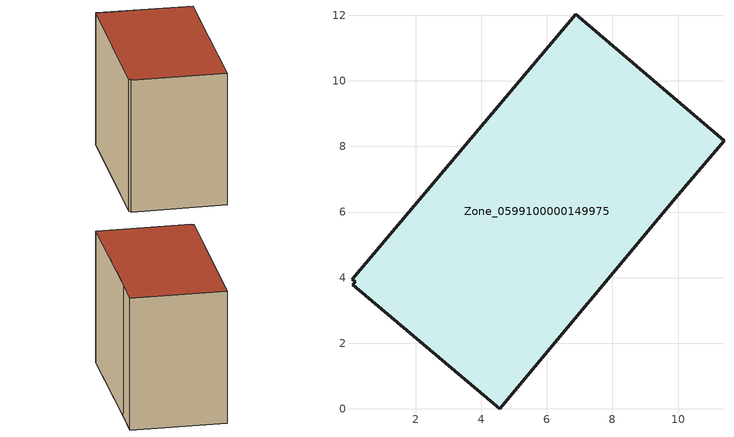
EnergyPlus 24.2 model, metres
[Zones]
Zone_0599100000149975
 floor ground (C_G): 0.09,3.79 0.17,3.87 0.08,3.95 6.89,12.03 11.4,8.18 10,6.52 4.57,0 z0
 wall outside (C_F): 11.4,8.18 6.89,12.03 0.08,3.95 0.17,3.87 0.09,3.79 4.57,0 10,6.52 11.4,8.18 z0:8.59
 roof outside (C_R): 0.17,3.87 0.09,3.79 4.57,0 10,6.52 11.4,8.18 6.89,12.03 0.08,3.95 z8.59
[BUILDING]
Pand.0599100000149975: North Axis=0; Terrain=City; Loads Convergence Tolerance Value=0.04; Temperature Convergence Tolerance Value=0.4; Solar Distribution=FullExterior; Maximum Number of Warmup Days=25; Minimum Number of Warmup Days=1
[Site:Location]
Rotterdam.The.Hague.AP_ZH_NLD Design_Conditions: Latitude=51.96; Longitude=4.45; Time Zone=1; Elevation=-4.5
[SITE:GROUNDTEMPERATURE:BUILDINGSURFACE]
18, 18, 18, 18, 18, 18, 18, 18, 18, 18, 18, 18
[MATERIAL] Thermal Absorptance=0.9; Solar Absorptance=0.7; Visible Absorptance=0.7
Name | Roughness | Thickness | Conductivity | Density | Specific Heat
G.TI.1946-1964 | MediumSmooth | 0.15 | 1 | 540 | 1210
F.TI.1946-1964 | Rough | 0.3 | 0.857143 | 1920 | 840
R.TI.1946-1964 | MediumRough | 0.2 | 0.277778 | 1500 | 1000
[CONSTRUCTION]
C_G: G.TI.1946-1964
C_F: F.TI.1946-1964
C_R: R.TI.1946-1964
[ZONE]
Zone_0599100000149975: Type=1; Multiplier=1; Ceiling Height=Autocalculate; Volume=Autocalculate; Floor Area=autocalculate; Part of Total Floor Area=Yes
[ZONEINFILTRATION:DESIGNFLOWRATE]
Infil_Zone_0599100000149975: Zone or ZoneList or Space or SpaceList=Zone_0599100000149975; Schedule=AlwaysOn; Design Flow Rate Calculation Method=Flow/Area; Flow Rate per Floor Area=0.003; Constant Term Coefficient=1; Temperature Term Coefficient=0; Velocity Term Coefficient=0; Velocity Squared Term Coefficient=0
[HVACTEMPLATE:ZONE:IDEALLOADSAIRSYSTEM]
Zone_0599100000149975: Maximum Heating Supply Air Temperature=50; Minimum Cooling Supply Air Temperature=13; Maximum Heating Supply Air Humidity Ratio=0.0156; Minimum Cooling Supply Air Humidity Ratio=0.0077; Heating Limit=NoLimit; Cooling Limit=NoLimit; Dehumidification Control Type=ConstantSensibleHeatRatio; Cooling Sensible Heat Ratio=0.7; Dehumidification Setpoint=60; Humidification Control Type=None; Humidification Setpoint=30; Outdoor Air Method=None; Outdoor Air Flow Rate per Person=0.00944; Outdoor Air Flow Rate per Zone Floor Area=0; Outdoor Air Flow Rate per Zone=0; Demand Controlled Ventilation Type=None; Outdoor Air Economizer Type=NoEconomizer; Heat Recovery Type=None; Sensible Heat Recovery Effectiveness=0.7; Latent Heat Recovery Effectiveness=0.65
[ZONECONTROL:THERMOSTAT]
ThermostatControl_Zone_0599100000149975: Zone or ZoneList=Zone_0599100000149975; Control Type Schedule=DualSetpointControlType; Control 1=Thermostat_Zone_0599100000149975; Temperature Difference Between Cutout And Setpoint=0
[THERMOSTATSETPOINT:DUALSETPOINT]
Thermostat_Zone_0599100000149975: Heating Setpoint Temperature Schedule=HeatingSetpoint_Zone_0599100000149975; Cooling Setpoint Temperature Schedule=CoolingSetpoint_Zone_0599100000149975
[SCHEDULE:COMPACT]
HeatingSetpoint_Zone_0599100000149975: Through: 12/31, For: AllDays, Until: 24:00, 21
CoolingSetpoint_Zone_0599100000149975: Through: 12/31, For: AllDays, Until: 24:00, 24
DualSetpointControlType: Through: 12/31, For: AllDays, Until: 24:00, 4
AlwaysOn: Through: 12/31, For: AllDays, Until: 24:00, 1
